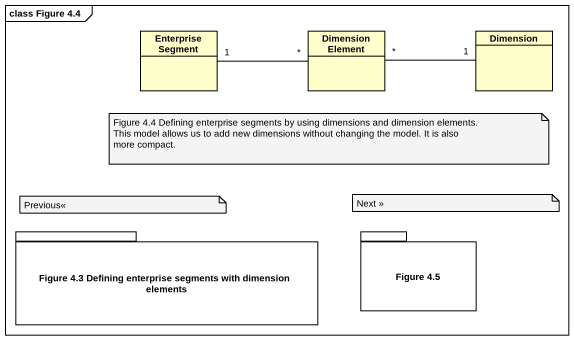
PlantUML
@startuml
mainframe class Figure 4.4
hide circle
hide empty members
class "Enterprise Segment" as Enterprise_Segment
class "Dimension Element" as Dimension_Element
class Dimension
package "Figure 4.3 Defining enterprise segments with dimension elements" as Figure_4_3_Defining {
}
package "Figure 4.5" as Figure_4_5 {
}
Dimension_Element "*" -left- "1" Enterprise_Segment
Dimension "1" -left- "*" Dimension_Element
note as N1
  Figure 4.4 Defining enterprise segments by using dimensions and dimension elements.
  This model allows us to add new dimensions without changing the model. It is also
  more compact.
end note
note as N2
  Previous<<
end note
note as N3
  Next >>
end note
@enduml
